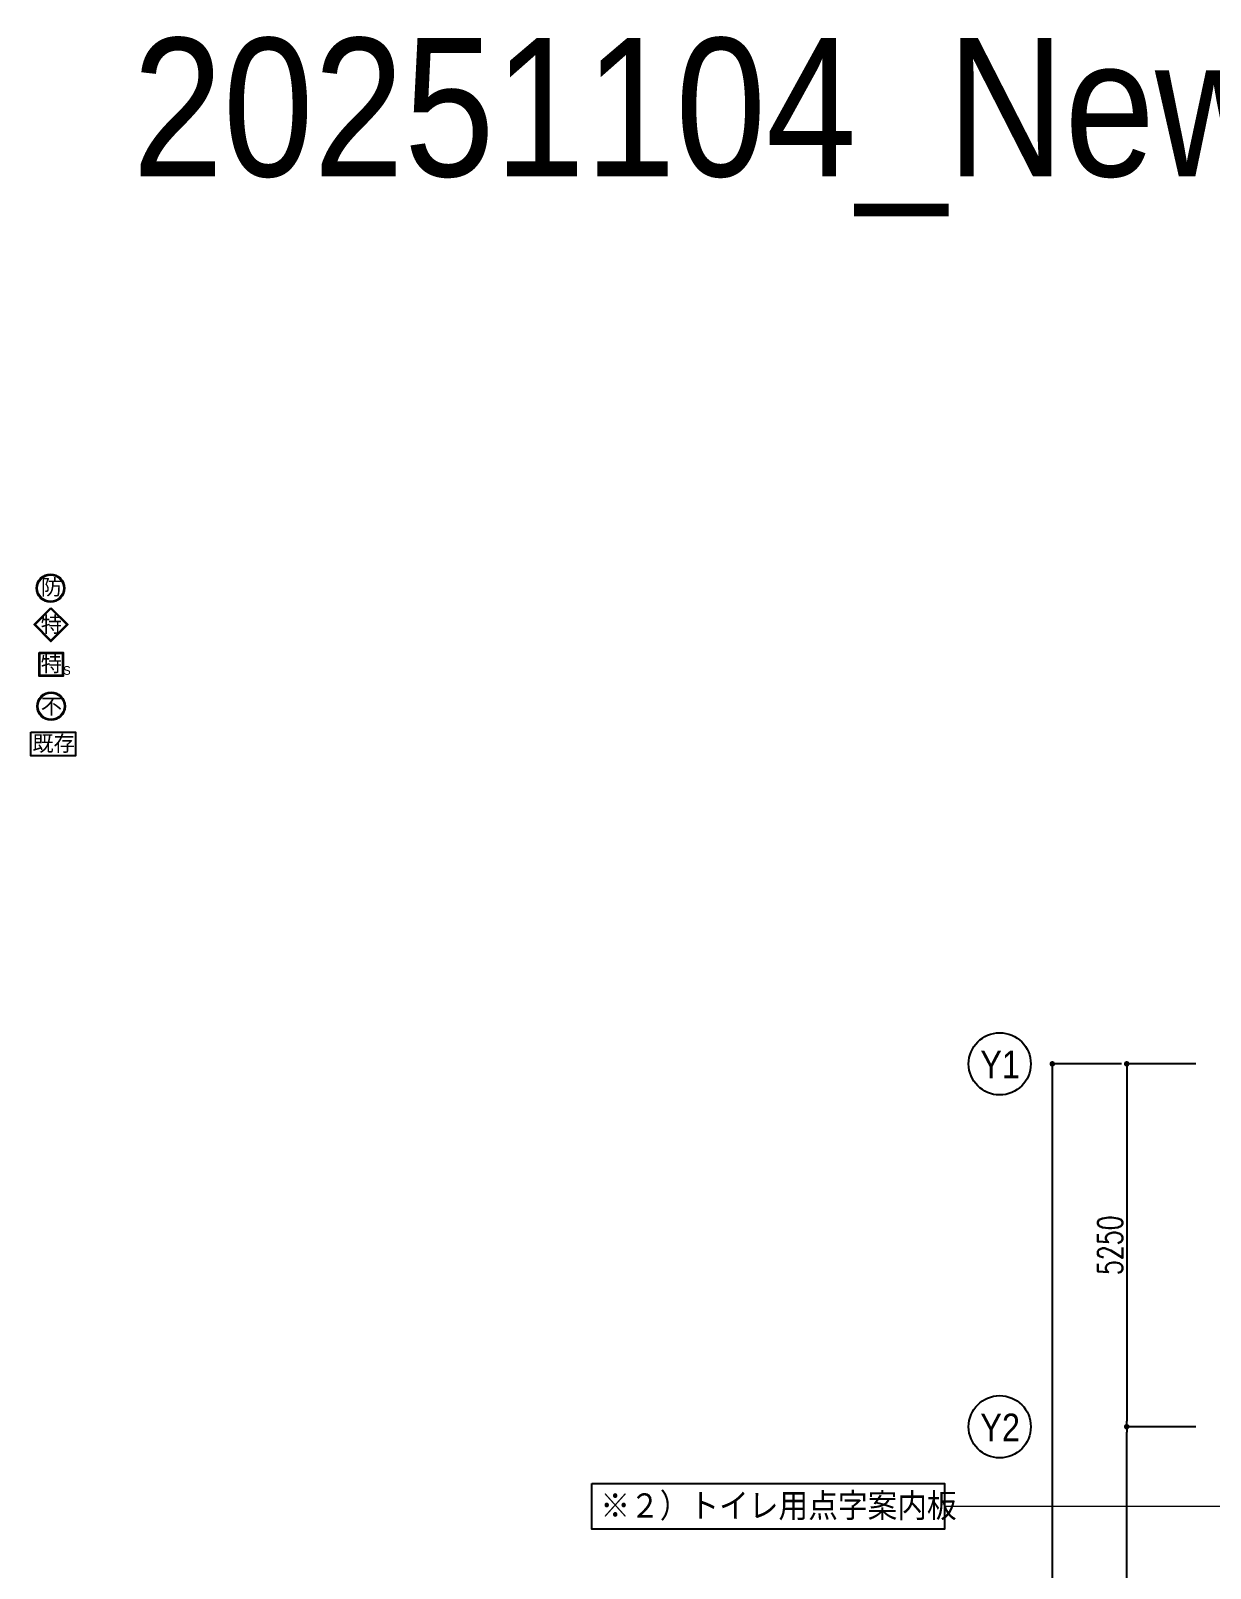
# Model space of a CAD drawing. Extents: x -119186 to 81195, y 1816 to 147180.
# Drawn here: x -1379 to 15690, y 40635 to 62880 of the extents above; entities that cross this region are included whole.
import ezdxf
from ezdxf.enums import TextEntityAlignment as Align

# ---------------------------------------------------------------- set-up
doc = ezdxf.new("R2010")
doc.units = 0
doc.header["$LTSCALE"] = 12.7
doc.header["$MEASUREMENT"] = 0
doc.header["$PDMODE"] = 1
doc.header["$PDSIZE"] = -2
doc.linetypes.add('CENTER', pattern=[2, 1.25, -0.25, 0.25, -0.25])
doc.layers.get('0').update_dxf_attribs({"linetype": 'CONTINUOUS'})
doc.layers.get('DEFPOINTS').update_dxf_attribs({"color": 1, "linetype": 'CONTINUOUS'})
for name, color, linetype in [('A_寸法', 9, 'CONTINUOUS'), ('A_通り記号', 2, 'CENTER'), ('G0-MOJI', 7, 'CONTINUOUS')]:
    doc.layers.add(name, color=color, linetype=linetype)
doc.layers.add('改修記述', color=1, linetype='CONTINUOUS', lineweight=9, true_color=0xff0000)
doc.layers.add('歩行者通路', color=1, linetype='CONTINUOUS', true_color=0xff0000)
doc.styles.add('Dim', font='simplex.shx', dxfattribs={"width": 0.7, "bigfont": 'extfont2.shx'})
doc.styles.add('スタイル1', font='MS PGothic.ttf')
doc.styles.add('丸ゴチック', font='HGRSMP.TTF')
doc.dimstyles.new('1-200', dxfattribs={"dimscale": 200, "dimtxt": 3, "dimasz": 1, "dimexe": 1, "dimexo": 1, "dimgap": 1, "dimtad": 1, "dimdec": 0, "dimtxsty": 'Dim', "dimblk": 'DOT', "dimcen": 2.5, "dimadec": 0, "dimazin": 0, "dimtfac": 1, "dimtdec": 0, "dimtix": 1, "dimtmove": 2, "dimatfit": 3, "dimldrblk": '引出線', "dimfxl": 1, "dimlwd": -1, "dimlwe": -1, "dimarcsym": 0})

# ---------------------------------------------------------------- blocks, each defined once
blk = doc.blocks.new('_Dot')
at = {"color": 0, "linetype": 'ByBlock', "lineweight": -2}
blk.add_line((-0.5, 0), (-1, 0), dxfattribs=at)
at = {"color": 0, "linetype": 'ByBlock', "const_width": 0.5}
blk.add_lwpolyline([(-0.25, 0, 1), (0.25, 0, 1)], format="xyb", close=True, dxfattribs=at)
blk = doc.blocks.new('*D7')
at = {"layer": 'A_寸法', "color": 0, "transparency": 16777216}
for p, q in [((15481, 42683), (14481, 42683)), ((14481, 32263), (14481, 42603)), ((15481, 32183), (14481, 32183))]:
    blk.add_line(p, q, dxfattribs=at)
at = {"layer": 'DEFPOINTS', "color": 0, "transparency": 16777216}
for p in [(14481, 42683), (15481, 42683), (15481, 32183)]:
    blk.add_point(p, dxfattribs=at)
at = {"layer": 'A_寸法', "color": 0, "transparency": 16777216, "xscale": 80, "yscale": 80, "zscale": 80}
for p, rotation in [((14481, 42683), 90), ((14481, 32183), 270)]:
    blk.add_blockref('_Dot', p, dxfattribs=dict(at, rotation=rotation))
at = {"layer": 'A_寸法', "color": 0, "transparency": 16777216, "insert": (14241, 37433), "char_height": 360, "attachment_point": 5, "rotation": 90, "style": 'Dim'}
blk.add_mtext('10500', dxfattribs=at)
blk = doc.blocks.new('引出線')
at = {"color": 0, "linetype": 'ByBlock'}
for points in [[(0, 0), (-1.96, -0.4)], [(-1, 0), (0, 0)]]:
    blk.add_lwpolyline(points, dxfattribs=at)
blk = doc.blocks.new('*D8')
at = {"layer": 'A_寸法', "color": 0, "transparency": 16777216}
for p, q in [((15481, 47933), (14481, 47933)), ((14481, 47853), (14481, 42763)), ((15481, 42683), (14481, 42683))]:
    blk.add_line(p, q, dxfattribs=at)
at = {"layer": 'DEFPOINTS', "color": 0, "transparency": 16777216}
for p in [(15481, 47933), (14481, 42683), (15481, 42683)]:
    blk.add_point(p, dxfattribs=at)
at = {"layer": 'A_寸法', "color": 0, "transparency": 16777216, "xscale": 80, "yscale": 80, "zscale": 80}
for p, rotation in [((14481, 47933), 90), ((14481, 42683), 270)]:
    blk.add_blockref('_Dot', p, dxfattribs=dict(at, rotation=rotation))
at = {"layer": 'A_寸法', "color": 0, "transparency": 16777216, "insert": (14241, 45308), "char_height": 360, "attachment_point": 5, "rotation": 90, "style": 'Dim'}
blk.add_mtext('5250', dxfattribs=at)
blk = doc.blocks.new('*D9')
at = {"layer": 'A_寸法', "color": 0, "transparency": 16777216}
for p, q in [((14404, 47933), (13404, 47933)), ((13404, 47853), (13404, 21013)), ((14404, 20933), (13404, 20933))]:
    blk.add_line(p, q, dxfattribs=at)
at = {"layer": 'DEFPOINTS', "color": 0, "transparency": 16777216}
for p in [(14404, 47933), (13404, 20933), (14404, 20933)]:
    blk.add_point(p, dxfattribs=at)
at = {"layer": 'A_寸法', "color": 0, "transparency": 16777216, "xscale": 80, "yscale": 80, "zscale": 80}
for p, rotation in [((13404, 47933), 90), ((13404, 20933), 270)]:
    blk.add_blockref('_Dot', p, dxfattribs=dict(at, rotation=rotation))
at = {"layer": 'A_寸法', "color": 0, "transparency": 16777216, "insert": (13164, 34433), "char_height": 360, "attachment_point": 5, "rotation": 90, "style": 'Dim'}
blk.add_mtext('27000', dxfattribs=at)

msp = doc.modelspace()

# ---------------------------------------------------------------- linework, layer by layer
at = {"layer": 'A_通り記号', "color": 8, "linetype": 'Continuous'}
for centre in [(12643.33, 47932.64), (12643.33, 42682.64)]:
    msp.add_circle(centre, 450, dxfattribs=at)
at = {"layer": 'G0-MOJI', "color": 10}
for points in [[(-1087.05, 54532.87), (-843.1, 54288.92), (-1087.05, 54044.97), (-1331, 54288.92)], [(-1087.05, 54529.34), (-846.63, 54288.92), (-1087.05, 54048.51), (-1327.46, 54288.92)], [(-1087.05, 54525.8), (-850.17, 54288.92), (-1087.05, 54052.04), (-1323.93, 54288.92)], [(-1087.05, 54522.27), (-853.7, 54288.92), (-1087.05, 54055.58), (-1320.39, 54288.92)], [(-1087.05, 54518.73), (-857.24, 54288.92), (-1087.05, 54059.11), (-1316.86, 54288.92)], [(-1257.02, 53885.39), (-912.02, 53885.39), (-912.02, 53540.39), (-1257.02, 53540.39)], [(-1254.52, 53882.89), (-914.52, 53882.89), (-914.52, 53542.89), (-1254.52, 53542.89)], [(-1252.02, 53880.39), (-917.02, 53880.39), (-917.02, 53545.39), (-1252.02, 53545.39)], [(-1249.52, 53877.89), (-919.52, 53877.89), (-919.52, 53547.89), (-1249.52, 53547.89)], [(-1247.02, 53875.39), (-922.02, 53875.39), (-922.02, 53550.39), (-1247.02, 53550.39)]]:
    msp.add_lwpolyline(points, close=True, dxfattribs=at)
at = {"layer": 'G0-MOJI', "color": 4}
msp.add_lwpolyline([(-1379.22, 52732.9), (-733.76, 52732.9), (-733.76, 52387.9), (-1379.22, 52387.9)], close=True, dxfattribs=at)
at = {"layer": 'G0-MOJI', "color": 10}
for centre, radius in [((-1093.22, 54815.09), 202.16), ((-1093.22, 54815.09), 199.66), ((-1093.22, 54815.09), 197.16), ((-1093.22, 54815.09), 194.66), ((-1093.22, 54815.09), 192.16), ((-1084.44, 53107.47), 202.16), ((-1084.44, 53107.47), 199.66), ((-1084.44, 53107.47), 197.16), ((-1084.44, 53107.47), 194.66), ((-1084.44, 53107.47), 192.16)]:
    msp.add_circle(centre, radius, dxfattribs=at)
at = {"layer": '改修記述'}
msp.add_line((22495.25, 41530.21), (11846.12, 41530.21), dxfattribs=at)
at = {"layer": '歩行者通路'}
msp.add_lwpolyline([(6741.8, 41859.07), (11846.12, 41859.07), (11846.12, 41201.36), (6741.8, 41201.36)], close=True, dxfattribs=at)

# ---------------------------------------------------------------- texts
at = {"layer": 'A_通り記号', "color": 8, "linetype": 'Continuous', "style": 'スタイル1', "width": 0.9}
for s, p in [('Y1', (12649.16, 47925.67)), ('Y2', (12649.16, 42675.67))]:
    msp.add_text(s, height=400, dxfattribs=at).set_placement(p, align=Align.MIDDLE)
at = {"layer": 'G0-MOJI', "color": 3, "style": '丸ゴチック', "width": 0.9}
msp.add_text('20251104_New Plan', height=2000, dxfattribs=at).set_placement((93.68, 60773.78))
at = {"layer": 'G0-MOJI', "color": 10, "style": '丸ゴチック'}
for s, height, p in [('防', 225, (-1233.82, 54718.97)), ('特', 225, (-1233.82, 54178.51)), ('特', 225, (-1233.82, 53608.92)), ('S', 125, (-910.12, 53561.95)), ('不', 225, (-1233.82, 52993.05))]:
    msp.add_text(s, height=height, dxfattribs=at).set_placement(p)
at = {"layer": 'G0-MOJI', "color": 4, "style": '丸ゴチック'}
msp.add_text('既存', height=225, dxfattribs=at).set_placement((-1356.02, 52456.43))
at = {"layer": '改修記述', "style": 'スタイル1', "width": 0.9}
msp.add_text('※２）トイレ用点字案内板', height=350, dxfattribs=at).set_placement((6863.78, 41543.66), align=Align.MIDDLE_LEFT)

# ---------------------------------------------------------------- dimensions: what is measured, and where the dimension line sits
at = {"layer": 'A_寸法', "color": 8}
for base, p1, p2, angle, picture, middle in [((13404.1, 20932.64), (14403.97, 47932.64), (14403.97, 20932.64), 270, '*D9', (13164.1, 34432.64)), ((14480.73, 42682.64), (15480.6, 47932.64), (15480.6, 42682.64), 270, '*D8', (14240.73, 45307.64)), ((14480.73, 42682.64), (15480.6, 32182.64), (15480.6, 42682.64), 90, '*D7', (14240.73, 37432.64))]:
    dim = msp.add_linear_dim(base=base, p1=p1, p2=p2, angle=angle, dimstyle='1-200', override={"dimtxt": 1.8, "dimasz": 0.4, "dimexe": 0, "dimexo": 0, "dimgap": 0.3}, dxfattribs=at)
    dim.commit()
    dim.dimension.update_dxf_attribs({"geometry": picture, "text_midpoint": middle})

doc.saveas('drawing.dxf')
